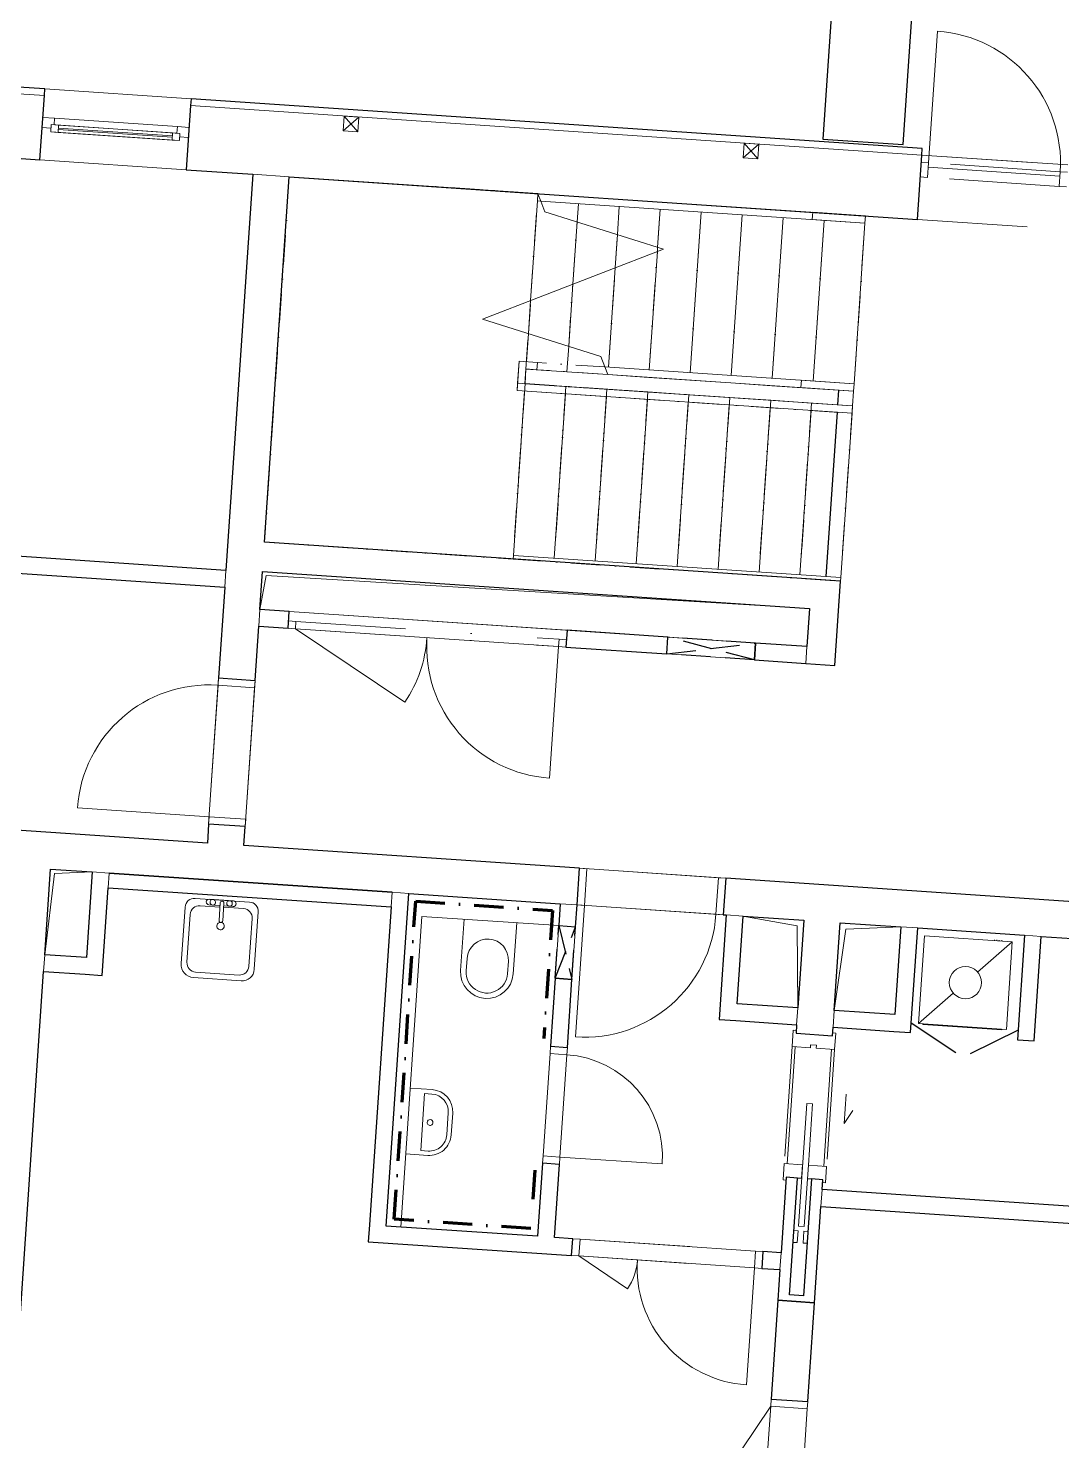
# Model space of a CAD drawing. Header units: millimetres. Extents: x 51291 to 245431, y -8645 to 72638.
# Drawn here: x 187696 to 194747, y 46532 to 56172 of the extents above; entities that cross this region are included whole.
import ezdxf

# ---------------------------------------------------------------- set-up
doc = ezdxf.new("R2010")
doc.units = ezdxf.units.MM
for name, pattern in [('HA_Dash_3mm-S1mm', [300, 200, -100]), ('HA_DashDot_2_2mm-S0_6mm', [1650, 750, -450, 0, -450]), ('HA_DashDot_4mm-S1mm', [400, 200, -100, 0, -100])]:
    doc.linetypes.add(name, pattern=pattern)
for name, color, linetype, lineweight in [('A-AREA-____-OTLN', 9, 'Continuous', 25), ('A-DETL-____-OTLN', 9, 'Continuous', 25), ('A-DETL-GENF-OTLN', 9, 'Continuous', 9), ('A-DOOR-____-MCUT', 9, 'Continuous', 9), ('A-DOOR-____-OTLN', 9, 'Continuous', 9), ('A-DOOR-FRAM-MCUT', 9, 'Continuous', 9), ('A-DOOR-FRAM-OTLN', 9, 'Continuous', 9), ('A-FLOR-____-OTLN', 9, 'Continuous', 9), ('A-FLOR-HRAL-MBND', 9, 'HA_DashDot_4mm-S1mm', 9), ('A-FLOR-HRAL-OTLN', 9, 'Continuous', 9), ('A-GENM-____-MCUT', 9, 'Continuous', 25), ('A-GENM-____-OTLN', 9, 'Continuous', 9), ('A-GLAZ-____-MCUT', 9, 'Continuous', 5), ('A-GLAZ-____-OTLN', 9, 'Continuous', 5), ('A-WALL-____-MCUT', 9, 'Continuous', 25), ('A-WALL-____-OTLN', 9, 'Continuous', 9), ('E-ELEC-FIXT-OTLN', 9, 'Continuous', 9), ('I-WALL-____-MCUT', 9, 'Continuous', 25), ('I-WALL-____-OTLN', 9, 'Continuous', 9), ('M-HVAC-DUCT-OTLN', 9, 'Continuous', 9), ('P-SANR-FIXT-OTLN', 9, 'Continuous', 9), ('S-STRS-____-MBND', 9, 'HA_DashDot_4mm-S1mm', 9), ('S-STRS-____-OTLN', 9, 'Continuous', 9)]:
    doc.layers.add(name, color=color, linetype=linetype, lineweight=lineweight)

# ---------------------------------------------------------------- blocks, each defined once
blk = doc.blocks.new('HA_DR_Single_Swing_Solid - In_BJ_900x2100_Vstupni-2124274-schema rezu D_140_5400')
at = {"layer": 'A-DOOR-____-MCUT', "linetype": 'HA_DashDot_2_2mm-S0_6mm'}
for p, q in [((-450, 125), (450, 125)), ((-450, -125), (450, -125))]:
    blk.add_line(p, q, dxfattribs=at)
at = {"layer": 'A-DOOR-____-OTLN'}
for p, q in [((-500, 125), (500, 125)), ((-500, -125), (500, -125))]:
    blk.add_line(p, q, dxfattribs=at)
at = {"layer": 'A-DOOR-____-OTLN', "lineweight": 5}
blk.add_line((450, -1025), (450, -125), dxfattribs=at)
blk.add_arc((450, -125), 900, 180, 270, dxfattribs=at)
at = {"layer": 'A-DOOR-FRAM-MCUT'}
for p, q in [((-450, 125), (-500, 125)), ((-450, -125), (-450, 125)), ((500, 125), (450, 125)), ((450, 125), (450, -125)), ((-500, -125), (-450, -125)), ((450, -125), (500, -125))]:
    blk.add_line(p, q, dxfattribs=at)
blk = doc.blocks.new('HA_DR_Single_Swing_Solid - In_BJ_900x2100_Vstupni-2124272-schema rezu D_140_5400')
at = {"layer": 'A-DOOR-____-MCUT', "linetype": 'HA_DashDot_2_2mm-S0_6mm'}
for p, q in [((-450, 125), (450, 125)), ((-450, -125), (450, -125))]:
    blk.add_line(p, q, dxfattribs=at)
at = {"layer": 'A-DOOR-____-OTLN', "lineweight": 5}
blk.add_line((450, 1025), (450, 125), dxfattribs=at)
at = {"layer": 'A-DOOR-____-OTLN'}
for p, q in [((-500, 125), (500, 125)), ((-500, -125), (500, -125))]:
    blk.add_line(p, q, dxfattribs=at)
at = {"layer": 'A-DOOR-____-OTLN', "lineweight": 5}
blk.add_arc((450, 125), 900, 90, 180, dxfattribs=at)
at = {"layer": 'A-DOOR-FRAM-MCUT'}
for p, q in [((-500, 125), (-450, 125)), ((-450, 125), (-450, -125)), ((450, 125), (500, 125)), ((450, -125), (450, 125)), ((-450, -125), (-500, -125)), ((500, -125), (450, -125))]:
    blk.add_line(p, q, dxfattribs=at)
blk = doc.blocks.new('HA_DR_Double_Swing_Solid - In_BJ_1200x2100_800-1670800-schema rezu D_140_5400')
at = {"layer": 'A-DOOR-____-MCUT', "linetype": 'HA_DashDot_2_2mm-S0_6mm'}
for p, q in [((-600, 57.5), (600, 57.5)), ((-600, -57.5), (600, -57.5))]:
    blk.add_line(p, q, dxfattribs=at)
at = {"layer": 'A-DOOR-____-OTLN', "lineweight": 5}
for p, q in [((-253.6, -257.5), (-600, -57.5)), ((600, -857.5), (600, -57.5))]:
    blk.add_line(p, q, dxfattribs=at)
for centre, radius, start, end in [((-600, -57.5), 400, 330, 0), ((600, -57.5), 800, 180, 270)]:
    blk.add_arc(centre, radius, start, end, dxfattribs=at)
at = {"layer": 'A-DOOR-FRAM-MCUT'}
for p, q in [((-600, 57.5), (-650, 57.5)), ((-600, -57.5), (-600, 57.5)), ((650, 57.5), (600, 57.5)), ((600, 57.5), (600, -57.5)), ((-650, -57.5), (-600, -57.5)), ((600, -57.5), (650, -57.5))]:
    blk.add_line(p, q, dxfattribs=at)
blk = doc.blocks.new('HA_DR_Single_Swing_Solid - In_BJ_700x2100-2124340-schema rezu D_140_5400')
at = {"layer": 'A-DOOR-____-MCUT', "linetype": 'HA_DashDot_2_2mm-S0_6mm'}
for p, q in [((-350, 57.5), (350, 57.5)), ((-350, -57.5), (350, -57.5))]:
    blk.add_line(p, q, dxfattribs=at)
at = {"layer": 'A-DOOR-____-OTLN', "lineweight": 5}
blk.add_line((350, 757.5), (350, 57.5), dxfattribs=at)
blk.add_arc((350, 57.5), 700, 90, 180, dxfattribs=at)
at = {"layer": 'A-DOOR-FRAM-MCUT'}
for p, q in [((-400, 57.5), (-350, 57.5)), ((-350, 57.5), (-350, -57.5)), ((350, 57.5), (400, 57.5)), ((350, -57.5), (350, 57.5)), ((-350, -57.5), (-400, -57.5)), ((400, -57.5), (350, -57.5))]:
    blk.add_line(p, q, dxfattribs=at)
blk = doc.blocks.new('HA_WD_SinglePanel - 1000x1500-1670803-schema rezu D_140_5400')
at = {"layer": 'A-GLAZ-____-MCUT'}
for p, q in [((-420, 70), (-500, 70)), ((-500, 0), (-440, 0)), ((-440, -25), (-440, 25)), ((-440, 25), (-390, 25)), ((-420, 25), (-420, 70)), ((-390, 25), (-390, -25)), ((390, 5), (-390, 5)), ((390, -25), (390, 25)), ((390, 25), (440, 25)), ((500, 70), (420, 70)), ((420, 70), (420, 25)), ((440, 25), (440, -25)), ((440, 0), (500, 0)), ((-390, -25), (-440, -25)), ((390, -5), (-390, -5)), ((440, -25), (390, -25))]:
    blk.add_line(p, q, dxfattribs=at)
at = {"layer": 'A-GLAZ-____-OTLN'}
for p, q in [((440, 25), (-440, 25)), ((-440, -25), (-440, 25)), ((420, 70), (-420, 70)), ((390, 25), (-390, 25)), ((440, 25), (440, -25)), ((-440, -25), (440, -25)), ((390, -25), (-390, -25))]:
    blk.add_line(p, q, dxfattribs=at)
blk = doc.blocks.new('Top Rail Type - Top Rail_Internal_-1408388-schema rezu D_140_5400')
at = {"layer": 'A-FLOR-HRAL-OTLN'}
for p, q in [((6780.7, 55452.3), (6780.7, 55502.3)), ((6780.7, 55502.3), (7140.7, 55502.3)), ((7140.7, 55452.3), (6780.7, 55452.3)), ((7140.7, 55502.3), (7140.7, 55452.3))]:
    blk.add_line(p, q, dxfattribs=at)
blk = doc.blocks.new('Top Rail Type - Top Rail_Internal_-V77-schema rezu D_140_5400')
at = {"layer": 'A-FLOR-HRAL-MBND'}
for p, q in [((4900.7, 55452.3), (4900.7, 55502.3)), ((4901.1, 55502.3), (4900.7, 55502.3)), ((4924.4, 55452.3), (4900.7, 55452.3))]:
    blk.add_line(p, q, dxfattribs=at)
at = {"layer": 'A-FLOR-HRAL-OTLN'}
for p, q in [((4901.1, 55502.3), (4924.4, 55452.3)), ((7140.7, 55502.3), (4901.1, 55502.3)), ((7140.7, 55452.3), (4924.4, 55452.3)), ((7140.7, 55452.3), (7140.7, 55502.3))]:
    blk.add_line(p, q, dxfattribs=at)
blk = doc.blocks.new('Top Rail Type - Top Rail_Internal_-1408404-schema rezu D_140_5400')
at = {"layer": 'A-FLOR-HRAL-OTLN'}
for p, q in [((6780.7, 54303.1), (6780.7, 54353.1)), ((6780.7, 54353.1), (7140.7, 54353.1)), ((7140.7, 54303.1), (6780.7, 54303.1)), ((7140.7, 54353.1), (7140.7, 54303.1))]:
    blk.add_line(p, q, dxfattribs=at)
blk = doc.blocks.new('Top Rail Type - Top Rail_Internal_-V78-schema rezu D_140_5400')
at = {"layer": 'A-FLOR-HRAL-MBND'}
for p, q in [((4850.3, 54353.1), (4850.3, 54152.3)), ((4975.3, 54353.1), (4850.3, 54353.1)), ((4900.3, 54303.1), (4900.3, 54202.3)), ((4975.3, 54303.1), (4900.3, 54303.1)), ((5437, 54353.1), (4975.3, 54353.1)), ((5460.3, 54303.1), (4975.3, 54303.1)), ((4900.3, 54202.3), (7140.7, 54202.3)), ((7140.7, 54202.3), (7140.7, 54152.3)), ((4850.3, 54152.3), (7140.7, 54152.3))]:
    blk.add_line(p, q, dxfattribs=at)
at = {"layer": 'A-FLOR-HRAL-OTLN'}
for p, q in [((5437, 54353.1), (5460.3, 54303.1)), ((7140.7, 54353.1), (5437, 54353.1)), ((7140.7, 54303.1), (5460.3, 54303.1)), ((7140.7, 54303.1), (7140.7, 54353.1))]:
    blk.add_line(p, q, dxfattribs=at)
blk = doc.blocks.new('HA_GM_Shaft_Rectangle - Default-2031605-schema rezu D_140_5400')
at = {"layer": 'A-DETL-GENF-OTLN'}
for p, q in [((26, -26), (3740, 0)), ((0, -260), (26, -26))]:
    blk.add_line(p, q, dxfattribs=at)
at = {"layer": 'A-GENM-____-OTLN'}
for p, q in [((0, -260), (0, 0)), ((0, 0), (3740, 0)), ((3740, 0), (3740, -260)), ((3740, -260), (0, -260))]:
    blk.add_line(p, q, dxfattribs=at)
blk = doc.blocks.new('HA_GM_Shaft_Rectangle - Default-2138933-schema rezu D_140_5400')
at = {"layer": 'A-DETL-GENF-OTLN'}
for p, q in [((28.5, -28.5), (285, 0)), ((0, -585), (28.5, -28.5))]:
    blk.add_line(p, q, dxfattribs=at)
at = {"layer": 'A-GENM-____-OTLN'}
for p, q in [((0, -585), (0, 0)), ((0, 0), (285, 0)), ((285, 0), (285, -585)), ((285, -585), (0, -585))]:
    blk.add_line(p, q, dxfattribs=at)
blk = doc.blocks.new('HA_GM_Shaft_Rectangle - Default-2138652-schema rezu D_140_5400')
at = {"layer": 'A-DETL-GENF-OTLN'}
for p, q in [((41.5, -41.5), (415, 0)), ((0, -600), (41.5, -41.5))]:
    blk.add_line(p, q, dxfattribs=at)
at = {"layer": 'A-GENM-____-OTLN'}
for p, q in [((0, -600), (0, 0)), ((0, 0), (415, 0)), ((415, 0), (415, -600)), ((415, -600), (0, -600))]:
    blk.add_line(p, q, dxfattribs=at)
blk = doc.blocks.new('HA_GM_Shaft_Rectangle - Default-2138654-schema rezu D_140_5400')
at = {"layer": 'A-DETL-GENF-OTLN'}
for p, q in [((0, 600), (41.5, 41.5)), ((41.5, 41.5), (415, 0))]:
    blk.add_line(p, q, dxfattribs=at)
at = {"layer": 'A-GENM-____-OTLN'}
for p, q in [((0, 600), (0, 0)), ((415, 600), (0, 600)), ((415, 0), (415, 600)), ((0, 0), (415, 0))]:
    blk.add_line(p, q, dxfattribs=at)
blk = doc.blocks.new('R_bathroom_washing_machine - 600x600x900-1448762-schema rezu D_140_5400')
at = {"layer": 'E-ELEC-FIXT-OTLN'}
for p, q in [((677.5, 596.6), (77.5, 596.6)), ((77.5, 596.6), (77.5, -3.4)), ((455.3, 374.4), (677.5, 596.6)), ((554.7, 601.6), (554.7, 596.6)), ((572.2, 601.6), (572.2, 596.6)), ((579.7, 601.6), (579.7, 601.6)), ((579.7, 601.6), (579.7, 601.6)), ((579.7, 601.6), (579.7, 601.6)), ((579.7, 601.6), (579.7, 601.6)), ((587.2, 596.6), (587.2, 601.6)), ((604.7, 596.6), (604.7, 601.6)), ((677.5, -3.4), (677.5, 596.6)), ((77.5, -3.4), (299.7, 218.9)), ((77.5, -3.4), (677.5, -3.4)), ((107.5, -3.4), (107.5, -8.4)), ((647.5, -8.4), (107.5, -8.4)), ((647.5, -8.4), (647.5, -3.4))]:
    blk.add_line(p, q, dxfattribs=at)
blk.add_circle((377.5, 296.6), 110, dxfattribs=at)
blk = doc.blocks.new('ABMV_WashBasin_Generic - 450x300-1494710-schema rezu D_140_5400')
at = {"layer": 'P-SANR-FIXT-OTLN'}
for p, q in [((200, 350), (50, 350)), ((50, 320), (200, 320)), ((-100, 200), (-100, 50)), ((-70, 150), (-70, 200)), ((320, 200), (320, 150)), ((350, 50), (350, 200)), ((320, 150), (-70, 150))]:
    blk.add_line(p, q, dxfattribs=at)
for centre, radius, start, end in [((50, 200), 150, 90, 180), ((50, 200), 120, 90, 180), ((200, 200), 150, 360, 90), ((200, 200), 120, 360, 90), ((125, 200), 20, 90, 270), ((125, 200), 20, 270, 90)]:
    blk.add_arc(centre, radius, start, end, dxfattribs=at)
blk = doc.blocks.new('ABMV_Toilet_WallHung - Default-1991236-schema rezu D_140_5400')
at = {"layer": 'P-SANR-FIXT-OTLN'}
for p, q in [((-55, 75), (-55, 424.6)), ((-16.3, 426.2), (-16.3, 340.3)), ((266.3, 340.3), (266.3, 426.2)), ((305, 75), (305, 424.6))]:
    blk.add_line(p, q, dxfattribs=at)
for centre, radius, start, end in [((125, 424.6), 180, 0, 180), ((125, 426.2), 141.3, 360, 180), ((125, 340.3), 141.3, 180, 360)]:
    blk.add_arc(centre, radius, start, end, dxfattribs=at)
blk = doc.blocks.new('Skříňka se dřezem_ pravoúhlá - 500 x 440mm-1452876-schema rezu D_140_5400')
at = {"layer": 'P-SANR-FIXT-OTLN'}
for p, q in [((-234.3, 116.6), (-234.3, -271)), ((-234.3, 116.6), (-234.3, -271)), ((202.2, 180.1), (-170.8, 180.1)), ((202.2, 180.1), (-170.8, 180.1)), ((3, 132.5), (-132.7, 132.5)), ((91.9, 180.1), (-73.2, 180.1)), ((-73.2, 142), (3, 142)), ((3, 160.7), (3, 40.4)), ((28.4, 160.7), (28.4, 40.4)), ((28.4, 142), (91.9, 142)), ((164.1, 132.5), (28.4, 132.5)), ((265.7, -275.5), (265.7, 116.6)), ((265.7, -275.5), (265.7, 116.6)), ((-196.2, 69), (-196.2, -258.3)), ((227.6, -258.3), (227.6, 69)), ((-145.4, -359.9), (181.3, -359.9)), ((-145.4, -359.9), (181.3, -359.9)), ((-132.7, -321.8), (164.1, -321.8))]:
    blk.add_line(p, q, dxfattribs=at)
for centre, radius, start, end in [((-170.8, 116.6), 63.5, 90, 180), ((-170.8, 116.6), 63.5, 90, 180), ((-132.7, 69), 63.5, 90, 180), ((-73.2, 161.1), 19, 90, 270), ((-47.8, 161.1), 19, 360, 180), ((-47.8, 161.1), 19, 180, 0), ((15.7, 160.7), 12.7, 360, 180), ((66.5, 161.1), 19, 360, 180), ((66.5, 161.1), 19, 180, 360), ((91.9, 161.1), 19, 270, 90), ((164.1, 69), 63.5, 0, 90), ((202.2, 116.6), 63.5, 0, 90), ((202.2, 116.6), 63.5, 360, 90), ((15.7, 3.2), 25.4, 360, 180), ((15.7, 3.2), 25.4, 180, 0), ((15.7, 40.4), 12.7, 180, 0), ((-145.4, -271), 88.9, 180, 270), ((-145.4, -271), 88.9, 180, 270), ((-132.7, -258.3), 63.5, 180, 270), ((164.1, -258.3), 63.5, 270, 0), ((181.3, -275.5), 84.4, 270, 0), ((181.3, -275.5), 84.4, 270, 0)]:
    blk.add_arc(centre, radius, start, end, dxfattribs=at)
blk = doc.blocks.new('HA_DR_Double_Swing_Solid - In_BJ_1600x2100_900-1670809-schema rezu D_140_5400')
at = {"layer": 'A-DOOR-____-MCUT', "linetype": 'HA_DashDot_2_2mm-S0_6mm'}
for p, q in [((-800, 125), (800, 125)), ((-800, -125), (800, -125))]:
    blk.add_line(p, q, dxfattribs=at)
at = {"layer": 'A-DOOR-____-OTLN', "lineweight": 5}
for p, q in [((-193.8, -475), (-800, -125)), ((800, -1025), (800, -125))]:
    blk.add_line(p, q, dxfattribs=at)
for centre, radius, start, end in [((-800, -125), 700, 330, 360), ((800, -125), 900, 180, 270)]:
    blk.add_arc(centre, radius, start, end, dxfattribs=at)
at = {"layer": 'A-DOOR-FRAM-MCUT'}
for p, q in [((-800, 125), (-850, 125)), ((-800, -125), (-800, 125)), ((850, 125), (800, 125)), ((800, 125), (800, -125)), ((-850, -125), (-800, -125)), ((800, -125), (850, -125))]:
    blk.add_line(p, q, dxfattribs=at)
blk = doc.blocks.new('HA_DR_Single_SlidingToPocket_Solid - In_BJ_800x2100-2105138-schema rezu D_140_5400')
at = {"layer": 'A-DOOR-____-MCUT', "lineweight": 5}
for p, q in [((100, 245), (7.6, 298.3)), ((100, 245), (-100, 245)), ((-20, 20), (400, 20)), ((-20, -18.6), (-20, 20)), ((492.5, 20), (820, 20)), ((820, 20), (820, -18.6)), ((820, -18.6), (-20, -18.6))]:
    blk.add_line(p, q, dxfattribs=at)
at = {"layer": 'A-DOOR-____-MCUT', "linetype": 'HA_DashDot_2_2mm-S0_6mm'}
for p, q in [((-400, 145), (400, 145)), ((-400, -145), (400, -145))]:
    blk.add_line(p, q, dxfattribs=at)
at = {"layer": 'A-DOOR-FRAM-MCUT'}
for p, q in [((-512.5, 145), (-400, 145)), ((-512.5, 125), (-512.5, 145)), ((-400, 145), (-400, 20)), ((400, 145), (512.5, 145)), ((400, 20), (400, 145)), ((512.5, 145), (512.5, 125)), ((-420, 20), (-420, -20)), ((-400, 20), (-420, 20)), ((492.5, 20), (400, 20)), ((492.5, 47.5), (492.5, 20)), ((852.5, 20), (852.5, 47.5)), ((932.5, 20), (852.5, 20)), ((932.5, 47.5), (932.5, 20)), ((-420, -20), (-400, -20)), ((-400, -20), (-400, -145)), ((400, -20), (492.5, -20)), ((400, -145), (400, -20)), ((492.5, -20), (492.5, -47.5)), ((852.5, -20), (932.5, -20)), ((852.5, -47.5), (852.5, -20)), ((932.5, -20), (932.5, -47.5)), ((-512.5, -145), (-512.5, -125)), ((-400, -145), (-512.5, -145)), ((512.5, -145), (400, -145)), ((512.5, -125), (512.5, -145))]:
    blk.add_line(p, q, dxfattribs=at)
blk = doc.blocks.new('HA_GM_Tiling_LineBased - Generic Tiles-2050444-schema rezu D_140_5400')
at = {"layer": 'A-GENM-____-OTLN', "linetype": 'HA_DashDot_4mm-S1mm', "lineweight": 80}
blk.add_line((50, -50), (450, -50), dxfattribs=at)
blk = doc.blocks.new('HA_GM_Tiling_LineBased - Generic Tiles-2050437-schema rezu D_140_5400')
at = {"layer": 'A-GENM-____-OTLN', "linetype": 'HA_DashDot_4mm-S1mm', "lineweight": 80}
blk.add_line((50, -50), (985, -50), dxfattribs=at)
blk = doc.blocks.new('HA_GM_Tiling_LineBased - Generic Tiles-2050436-schema rezu D_140_5400')
at = {"layer": 'A-GENM-____-OTLN', "linetype": 'HA_DashDot_4mm-S1mm', "lineweight": 80}
blk.add_line((50, -50), (2225, -50), dxfattribs=at)
blk = doc.blocks.new('HA_GM_Tiling_LineBased - Generic Tiles-2050445-schema rezu D_140_5400')
at = {"layer": 'A-GENM-____-OTLN', "linetype": 'HA_DashDot_4mm-S1mm', "lineweight": 80}
blk.add_line((50, -50), (925, -50), dxfattribs=at)
blk = doc.blocks.new('HA_DR_Single_Swing_Solid_ButtFrame - In_FAS_900x2350_Unik-2005942-schema rezu D_140_5400')
at = {"layer": 'A-DOOR-____-MCUT', "linetype": 'HA_DashDot_2_2mm-S0_6mm'}
for p, q in [((-450, -70), (450, -70)), ((-450, -170), (450, -170))]:
    blk.add_line(p, q, dxfattribs=at)
at = {"layer": 'A-DOOR-____-OTLN', "lineweight": 5}
blk.add_line((450, -1070), (450, -170), dxfattribs=at)
blk.add_arc((450, -170), 900, 180, 270, dxfattribs=at)
at = {"layer": 'A-DOOR-FRAM-MCUT'}
for p, q in [((-450, -70), (-500, -70)), ((-450, -170), (-450, -70)), ((500, -70), (450, -70)), ((450, -70), (450, -170)), ((-500, -170), (-450, -170)), ((450, -170), (500, -170))]:
    blk.add_line(p, q, dxfattribs=at)
at = {"layer": 'A-DOOR-FRAM-OTLN', "linetype": 'HA_DashDot_2_2mm-S0_6mm'}
for p, q in [((500, 220), (-500, 220)), ((500, -220), (-500, -220))]:
    blk.add_line(p, q, dxfattribs=at)
blk = doc.blocks.new('HA_DR_Double_Swing_Solid_wCasing - In_1800x2100_900-1873957-schema rezu D_140_5400')
at = {"layer": 'A-DOOR-____-MCUT', "linetype": 'HA_DashDot_2_2mm-S0_6mm'}
for p, q in [((-900, -7.5), (900, -7.5)), ((-900, -57.5), (900, -57.5))]:
    blk.add_line(p, q, dxfattribs=at)
at = {"layer": 'A-DOOR-____-OTLN', "lineweight": 5}
for p, q in [((-120.6, -507.5), (-900, -57.5)), ((900, -957.5), (900, -57.5))]:
    blk.add_line(p, q, dxfattribs=at)
for centre, start, end in [((-900, -57.5), 330, 360), ((900, -57.5), 180, 270)]:
    blk.add_arc(centre, 900, start, end, dxfattribs=at)
at = {"layer": 'A-DOOR-FRAM-MCUT'}
for p, q in [((-900, -7.5), (-950, -7.5)), ((-950, -57.5), (-900, -57.5)), ((-900, -57.5), (-900, -7.5)), ((950, -7.5), (900, -7.5)), ((900, -7.5), (900, -57.5)), ((900, -57.5), (950, -57.5))]:
    blk.add_line(p, q, dxfattribs=at)
blk = doc.blocks.new('HA_GM_Opening_Rectangle_WallBased - Default-2022477-schema rezu D_140_5400')
at = {"layer": 'A-GENM-____-MCUT', "linetype": 'HA_Dash_3mm-S1mm'}
for p, q in [((305, 57.5), (-55, -57.5)), ((-55, 57.5), (305, -57.5)), ((-55, 57.5), (-55, -57.5)), ((-55, 57.5), (305, 57.5)), ((305, 57.5), (305, -57.5)), ((-55, -57.5), (305, -57.5))]:
    blk.add_line(p, q, dxfattribs=at)
blk = doc.blocks.new('HA_GM_Opening_Rectangle_WallBased - Default-2069058-schema rezu D_140_5400')
at = {"layer": 'A-GENM-____-MCUT', "linetype": 'HA_Dash_3mm-S1mm'}
for p, q in [((425, 57.5), (-175, -57.5)), ((-175, 57.5), (425, -57.5)), ((-175, 57.5), (-175, -57.5)), ((-175, 57.5), (425, 57.5)), ((425, 57.5), (425, -57.5)), ((-175, -57.5), (425, -57.5))]:
    blk.add_line(p, q, dxfattribs=at)
blk = doc.blocks.new('185-01_OBJEKT B_Central_rvt-3-schema rezu D_140_5400')
at = {"layer": 'A-AREA-____-OTLN'}
for p, q in [((10694.8, 53601.2), (10701.6, 53701.3)), ((10615.3, 52429.3), (10691.4, 53551.3))]:
    blk.add_line(p, q, dxfattribs=at)
at = {"layer": 'A-DETL-____-OTLN'}
for p, q in [((11498.3, 49179.5), (11195.3, 49383)), ((11923.7, 49333.6), (11595.9, 49172.9))]:
    blk.add_line(p, q, dxfattribs=at)
at = {"layer": 'A-FLOR-____-OTLN'}
for p, q in [((6951.7, 55158.2), (8648.2, 55043.1)), ((12209, 55162.6), (11311.1, 55223.5)), ((10801.4, 53694.6), (10794.6, 53594.4)), ((10791.2, 53544.5), (10715, 52422.5)), ((8846.4, 52063.2), (6950.8, 52191.8))]:
    blk.add_line(p, q, dxfattribs=at)
at = {"layer": 'A-WALL-____-MCUT'}
for p, q in [((5283.4, 55757.9), (4036.3, 55842.6)), ((5280.4, 55713), (5283.4, 55757.9)), ((5250.6, 55274), (5280.4, 55713)), ((6278.1, 55645.3), (6248.3, 55206.3)), ((6281.1, 55690.2), (6278.1, 55645.3)), ((11269.7, 55351.6), (6281.1, 55690.2)), ((4003.5, 55358.7), (5250.6, 55274)), ((11266.6, 55306.8), (11269.7, 55351.6)), ((11236.8, 54867.8), (11266.6, 55306.8)), ((6248.3, 55206.3), (6702.3, 55175.5)), ((6951.7, 55158.6), (11236.8, 54867.8))]:
    blk.add_line(p, q, dxfattribs=at)
at = {"layer": 'A-WALL-____-MCUT', "lineweight": 9}
for p, q in [((5280.4, 55713), (4033.3, 55797.7)), ((4033.3, 55797.7), (5280.4, 55713)), ((11266.6, 55306.8), (6278.1, 55645.3)), ((6278.1, 55645.3), (11266.6, 55306.8)), ((6951.7, 55158.6), (6702.3, 55175.5)), ((6511, 52357), (6518.8, 52471.7)), ((6751.2, 52205.4), (6743.5, 52090.7)), ((10474.9, 51837.4), (10482.7, 51952.1)), ((5722, 50406), (5607.3, 50413.7)), ((5722, 50406), (5715.3, 50306.2)), ((7645.8, 50175.2), (7652.6, 50274.9)), ((7767.3, 50267.1), (7652.6, 50274.9)), ((8914.7, 50189.3), (8800, 50197.1)), ((10047.1, 50112.4), (9932.4, 50120.2)), ((11239.3, 50031.5), (11124.6, 50039.3)), ((12082.4, 49974.3), (11967.7, 49982.1)), ((5283.3, 49849.4), (5275.6, 49734.6)), ((10412.7, 49370.9), (10420.5, 49485.7)), ((10669.9, 49468.8), (10662.1, 49354)), ((10587, 48246.6), (10579.2, 48131.8)), ((10579.2, 48131.8), (10587, 48246.6)), ((10299.3, 47699.8), (10307.1, 47814.5)), ((10307.1, 47814.5), (10299.3, 47699.8))]:
    blk.add_line(p, q, dxfattribs=at)
at = {"layer": 'A-WALL-____-OTLN'}
for p, q in [((5283.4, 55757.9), (6281.1, 55690.2)), ((6248.3, 55206.3), (5250.6, 55274)), ((11266.6, 55306.8), (12264.3, 55239)), ((12209, 55162.6), (11311.1, 55223.5))]:
    blk.add_line(p, q, dxfattribs=at)
at = {"layer": 'I-WALL-____-MCUT'}
for p, q in [((6702.3, 55175.5), (6518.8, 52471.7)), ((6782.4, 52664.3), (6951.7, 55158.6)), ((6518.8, 52471.7), (3635.4, 52667.4)), ((10513.8, 52411.1), (6782.4, 52664.3)), ((3742.3, 52544.9), (6511, 52357)), ((6751.2, 52205.4), (6768.9, 52464.8)), ((6768.9, 52464.8), (10500.3, 52211.5)), ((6511, 52357), (6469, 51738.4)), ((10713.4, 52397.5), (10513.8, 52411.1)), ((10674.4, 51823.9), (10713.4, 52397.5)), ((6950.8, 52191.8), (6751.2, 52205.4)), ((6943, 52077.1), (6950.8, 52191.8)), ((10500.3, 52211.5), (10482.7, 51952.1)), ((6718.4, 51721.5), (6743.5, 52090.7)), ((6743.5, 52090.7), (6943, 52077.1)), ((8846.4, 52063.2), (8838.6, 51948.5)), ((9534.8, 52016.5), (8846.4, 52063.2)), ((9527.1, 51901.7), (9534.8, 52016.5)), ((10133.5, 51975.8), (10125.7, 51861.1)), ((10482.7, 51952.1), (10133.5, 51975.8)), ((8838.6, 51948.5), (9527.1, 51901.7)), ((10125.7, 51861.1), (10474.9, 51837.4)), ((10474.9, 51837.4), (10674.4, 51823.9)), ((6469, 51738.4), (6718.4, 51721.5)), ((6401.3, 50740.7), (6392.5, 50611)), ((6650.7, 50723.8), (6401.3, 50740.7)), ((6641.9, 50594.1), (6650.7, 50723.8)), ((6392.5, 50611), (5090.5, 50699.4)), ((8931.6, 50438.7), (6641.9, 50594.1)), ((5283.3, 49849.4), (5323, 50433)), ((5323, 50433), (5607.3, 50413.7)), ((8914.7, 50189.3), (8931.6, 50438.7)), ((5607.3, 50413.7), (5567.7, 49830.1)), ((5722, 50406), (7652.6, 50274.9)), ((7652.6, 50274.9), (5722, 50406)), ((9929.3, 50371), (9912.4, 50121.6)), ((18559.5, 49785.2), (9929.3, 50371)), ((5674.6, 49707.6), (5715.3, 50306.2)), ((5715.3, 50306.2), (7645.8, 50175.2)), ((7613.3, 47997.4), (7767.3, 50267.1)), ((7767.3, 50267.1), (8800, 50197.1)), ((7645.8, 50175.2), (7498.5, 48005.1)), ((8800, 50197.1), (8789.8, 50047.4)), ((8904.5, 50039.6), (8914.7, 50189.3)), ((8789.8, 50047.4), (8904.5, 50039.6)), ((9932.4, 50120.2), (9883.9, 49406.8)), ((9912.4, 50121.6), (9932.4, 50120.2)), ((10006.5, 49513.8), (10047.1, 50112.4)), ((10047.1, 50112.4), (10461.1, 50084.3)), ((10461.1, 50084.3), (10420.5, 49485.7)), ((10669.9, 49468.8), (10710.6, 50067.4)), ((10710.6, 50067.4), (11124.6, 50039.3)), ((11124.6, 50039.3), (11084, 49440.7)), ((11190.9, 49318.1), (11239.3, 50031.5)), ((11239.3, 50031.5), (11967.7, 49982.1)), ((11967.7, 49982.1), (11919.3, 49268.7)), ((12034, 49260.9), (12082.4, 49974.3)), ((12082.4, 49974.3), (13858.3, 49853.7)), ((5567.7, 49830.1), (5283.3, 49849.4)), ((4874.3, 43823.2), (5275.6, 49734.6)), ((5275.6, 49734.6), (5559.9, 49715.3)), ((5559.9, 49715.3), (5674.6, 49707.6)), ((8765.4, 49688.2), (8733.9, 49224.3)), ((8880.2, 49680.4), (8765.4, 49688.2)), ((8848.7, 49216.5), (8880.2, 49680.4)), ((10420.5, 49485.7), (10006.5, 49513.8)), ((11084, 49440.7), (10669.9, 49468.8)), ((9883.9, 49406.8), (9998.7, 49399.1)), ((9998.7, 49399.1), (10412.7, 49370.9)), ((10412.7, 49370.9), (10408.8, 49313.1)), ((10408.8, 49313.1), (10658.2, 49296.1)), ((10658.2, 49296.1), (10662.1, 49354)), ((10662.1, 49354), (11076.2, 49325.9)), ((11076.2, 49325.9), (11190.9, 49318.1)), ((11919.3, 49268.7), (12034, 49260.9)), ((8733.9, 49224.3), (8848.7, 49216.5)), ((8679.8, 48426.1), (8645.9, 47927.3)), ((8794.5, 48418.3), (8679.8, 48426.1)), ((8760.6, 47919.5), (8794.5, 48418.3)), ((10342.1, 48330.3), (10307.1, 47814.5)), ((10419.4, 48325.1), (10342.1, 48330.3)), ((10365.2, 47526.9), (10419.4, 48325.1)), ((10514.2, 48318.6), (10460, 47520.5)), ((10591.5, 48313.4), (10514.2, 48318.6)), ((10587, 48246.6), (10591.5, 48313.4)), ((12781.9, 48097.6), (10587, 48246.6)), ((10534.5, 47473.3), (10579.2, 48131.8)), ((10579.2, 48131.8), (12609.5, 47994)), ((7498.5, 48005.1), (7490.8, 47890.4)), ((8645.9, 47927.3), (7613.3, 47997.4)), ((8885.4, 47911), (8760.6, 47919.5)), ((7490.8, 47890.4), (8877.6, 47796.3)), ((8877.6, 47796.3), (8885.4, 47911)), ((10182.4, 47823), (10174.6, 47708.3)), ((10307.1, 47814.5), (10182.4, 47823)), ((10174.6, 47708.3), (10299.3, 47699.8)), ((10299.3, 47699.8), (10285.1, 47490.3)), ((10460, 47520.5), (10365.2, 47526.9)), ((10285.1, 47490.3), (10239.4, 46816.8)), ((10534.5, 47473.3), (10285.1, 47490.3)), ((10285.1, 47490.3), (10534.5, 47473.3)), ((10488.8, 46799.9), (10534.5, 47473.3)), ((10239.4, 46816.8), (10488.8, 46799.9))]:
    blk.add_line(p, q, dxfattribs=at)
at = {"layer": 'I-WALL-____-OTLN'}
for p, q in [((6950.8, 52191.8), (8846.4, 52063.2)), ((8788.8, 51951.8), (6992.9, 52073.7)), ((9534.8, 52016.5), (10133.5, 51975.8)), ((10125.7, 51861.1), (9527.1, 51901.7)), ((7856.9, 50110.7), (7713.1, 47990.6)), ((8789.8, 50047.4), (7856.9, 50110.7)), ((8765.4, 49688.2), (8789.8, 50047.4)), ((8904.5, 50039.6), (8880.2, 49680.4)), ((10348.4, 48422.6), (10402.5, 49220.8)), ((10652, 49203.8), (10597.8, 48405.7)), ((8935.2, 47907.6), (10132.5, 47826.4)), ((10124.7, 47711.6), (8927.5, 47792.9))]:
    blk.add_line(p, q, dxfattribs=at)
at = {"layer": 'M-HVAC-DUCT-OTLN', "lineweight": 5}
for p, q in [((7318.8, 55472.3), (7325.5, 55572)), ((7425.3, 55565.3), (7318.8, 55472.3)), ((7418.5, 55465.5), (7325.5, 55572)), ((7325.5, 55572), (7425.3, 55565.3)), ((7425.3, 55565.3), (7418.5, 55465.5)), ((7418.5, 55465.5), (7318.8, 55472.3)), ((10047.5, 55287.1), (10054.3, 55386.8)), ((10154, 55380.1), (10047.5, 55287.1)), ((10147.3, 55280.3), (10054.3, 55386.8)), ((10054.3, 55386.8), (10154, 55380.1)), ((10154, 55380.1), (10147.3, 55280.3)), ((10147.3, 55280.3), (10047.5, 55287.1))]:
    blk.add_line(p, q, dxfattribs=at)
at = {"layer": 'S-STRS-____-MBND'}
for p, q in [((6951.7, 55158.6), (6782.4, 52664.3)), ((8647.8, 55043.5), (6951.7, 55158.6)), ((8598.3, 54314.6), (8647.8, 55043.5)), ((8598.3, 54314.6), (8647.8, 55043.5)), ((8648, 55043.5), (8647.8, 55043.5)), ((8886.5, 54425.9), (8915.3, 54850.5)), ((8886.5, 54425.9), (8915.3, 54850.5)), ((9174.7, 54537.2), (9190.1, 54763.7)), ((9174.7, 54537.2), (9190.1, 54763.7)), ((9462.9, 54648.5), (9464.8, 54676.8)), ((9462.9, 54648.5), (9464.8, 54676.8)), ((8566.5, 53846.2), (8582.9, 54088.1)), ((8566.5, 53846.2), (8582.9, 54088.1)), ((8845.9, 53827.3), (8857.7, 54001.3)), ((8845.9, 53827.3), (8857.7, 54001.3)), ((8559.8, 53746.5), (8566.5, 53846.2)), ((9125, 53808.3), (8566.5, 53846.2)), ((8559.8, 53746.5), (8478.5, 52549.2)), ((8559.8, 53746.5), (8478.5, 52549.2)), ((8559.8, 53746.5), (10794.6, 53594.8)), ((8839.1, 53727.5), (8757.9, 52530.3)), ((8839.1, 53727.5), (8757.9, 52530.3)), ((9118.5, 53708.5), (9037.2, 52511.3)), ((9118.5, 53708.5), (9037.2, 52511.3)), ((9397.8, 53689.6), (9316.6, 52492.3)), ((9397.8, 53689.6), (9316.6, 52492.3)), ((9677.2, 53670.6), (9595.9, 52473.4)), ((9677.2, 53670.6), (9595.9, 52473.4)), ((9956.5, 53651.7), (9875.3, 52454.4)), ((9956.5, 53651.7), (9875.3, 52454.4)), ((10235.9, 53632.7), (10154.6, 52435.5)), ((10235.9, 53632.7), (10154.6, 52435.5)), ((10515.3, 53613.7), (10434, 52416.5)), ((10515.3, 53613.7), (10434, 52416.5)), ((10794.6, 53594.8), (10713.4, 52397.5)), ((6782.4, 52664.3), (8478.5, 52549.2)), ((8478.5, 52549.2), (10713.4, 52397.5))]:
    blk.add_line(p, q, dxfattribs=at)
at = {"layer": 'S-STRS-____-MBND', "linetype": 'Continuous', "lineweight": 5}
for p, q in [((8668, 54991.6), (8695.7, 54920)), ((8695.7, 54920), (9504.1, 54664.4)), ((9504.1, 54664.4), (8268.9, 54187.4)), ((8268.9, 54187.4), (9077.3, 53931.8)), ((9077.3, 53931.8), (9105, 53860.2))]:
    blk.add_line(p, q, dxfattribs=at)
at = {"layer": 'S-STRS-____-OTLN', "linetype": 'HA_DashDot_4mm-S1mm'}
for p, q in [((8915.3, 54850.5), (8923.7, 54974.2)), ((9190.1, 54763.7), (9203.1, 54955.3)), ((9464.8, 54676.8), (9482.4, 54936.3)), ((9687.4, 53820.7), (9761.8, 54917.4)), ((9966.7, 53801.7), (10041.2, 54898.4)), ((10246.1, 53782.8), (10320.5, 54879.4)), ((10525.4, 53763.8), (10599.9, 54860.5)), ((10804.8, 53744.8), (10879.2, 54841.5)), ((9408, 53839.6), (9462.9, 54648.5)), ((9128.7, 53858.6), (9174.7, 54537.2)), ((8857.7, 54001.3), (8886.5, 54425.9)), ((8582.9, 54088.1), (8598.3, 54314.6))]:
    blk.add_line(p, q, dxfattribs=at)
at = {"layer": 'S-STRS-____-OTLN'}
for p, q in [((8915.3, 54850.5), (8923.7, 54974.2)), ((9190.1, 54763.7), (9203.1, 54955.3)), ((9464.8, 54676.8), (9482.4, 54936.3)), ((9687.4, 53820.7), (9761.8, 54917.4)), ((9966.7, 53801.7), (10041.2, 54898.4)), ((10246.1, 53782.8), (10320.5, 54879.4)), ((10525.4, 53763.8), (10599.9, 54860.5)), ((10804.8, 53744.8), (10879.2, 54841.5)), ((9408, 53839.6), (9462.9, 54648.5)), ((9128.7, 53858.6), (9174.7, 54537.2)), ((8857.7, 54001.3), (8886.5, 54425.9)), ((8582.9, 54088.1), (8598.3, 54314.6)), ((9125.2, 53808.3), (9125, 53808.3)), ((9404.6, 53789.4), (9125.2, 53808.3)), ((9684, 53770.4), (9404.6, 53789.4)), ((9963.3, 53751.4), (9684, 53770.4)), ((10242.7, 53732.5), (9963.3, 53751.4)), ((10522, 53713.5), (10242.7, 53732.5)), ((10801.4, 53694.6), (10522, 53713.5))]:
    blk.add_line(p, q, dxfattribs=at)
at = {"layer": 'A-DOOR-____-OTLN', "color": 250, "lineweight": 9}
for name, p, rotation in [('HA_DR_Single_Swing_Solid_ButtFrame - In_FAS_900x2350_Unik-2005942-schema rezu D_140_5400', (11750.6, 55053.4), 176.1172724189429), ('HA_DR_Double_Swing_Solid_wCasing - In_1800x2100_900-1873957-schema rezu D_140_5400', (7894.7, 52070.1), 356.1172724189428), ('HA_DR_Single_Swing_Solid - In_BJ_900x2100_Vstupni-2124274-schema rezu D_140_5400', (6559.8, 51231.1), 266.1172724189429), ('HA_DR_Single_Swing_Solid - In_BJ_900x2100_Vstupni-2124272-schema rezu D_140_5400', (9422, 50280.1), 176.1172724189429), ('HA_DR_Single_SlidingToPocket_Solid - In_BJ_800x2100-2105138-schema rezu D_140_5400', (10500.2, 48813.2), 266.1172724189429), ('HA_DR_Single_Swing_Solid - In_BJ_700x2100-2124340-schema rezu D_140_5400', (8764.2, 48821.3), 266.1172724189429), ('HA_DR_Double_Swing_Solid - In_BJ_1200x2100_800-1670800-schema rezu D_140_5400', (9530, 47809.6), 356.1172724189428), ('HA_DR_Double_Swing_Solid - In_BJ_1600x2100_900-1670809-schema rezu D_140_5400', (10306.5, 45960.3), 266.1172724189429)]:
    blk.add_blockref(name, p, dxfattribs=dict(at, rotation=rotation))
at = {"layer": 'A-FLOR-HRAL-OTLN', "color": 250, "lineweight": 9, "rotation": 356.1172724189431}
for name in ['Top Rail Type - Top Rail_Internal_-V77-schema rezu D_140_5400', 'Top Rail Type - Top Rail_Internal_-1408388-schema rezu D_140_5400', 'Top Rail Type - Top Rail_Internal_-V78-schema rezu D_140_5400', 'Top Rail Type - Top Rail_Internal_-1408404-schema rezu D_140_5400']:
    blk.add_blockref(name, (0, 0), dxfattribs=at)
at = {"layer": 'A-GENM-____-OTLN', "color": 250, "lineweight": 9}
for name, p, rotation in [('HA_GM_Shaft_Rectangle - Default-2031605-schema rezu D_140_5400', (6768.9, 52464.8), 356.1172724189424), ('HA_GM_Opening_Rectangle_WallBased - Default-2069058-schema rezu D_140_5400', (9955, 51930.3), 176.1172724189429), ('HA_GM_Shaft_Rectangle - Default-2138933-schema rezu D_140_5400', (5323, 50433), 356.1172724189424), ('HA_GM_Tiling_LineBased - Generic Tiles-2050436-schema rezu D_140_5400', (7613.3, 47997.4), 86.11727241894303), ('HA_GM_Tiling_LineBased - Generic Tiles-2050437-schema rezu D_140_5400', (7767.3, 50267.1), 356.1172724189431), ('HA_GM_Tiling_LineBased - Generic Tiles-2050445-schema rezu D_140_5400', (8800, 50197.1), 266.117272418943), ('HA_GM_Opening_Rectangle_WallBased - Default-2022477-schema rezu D_140_5400', (8826.5, 49739.2), 86.11727241894292), ('HA_GM_Shaft_Rectangle - Default-2138654-schema rezu D_140_5400', (10461.1, 50084.3), 176.1172724189435), ('HA_GM_Shaft_Rectangle - Default-2138652-schema rezu D_140_5400', (10710.6, 50067.4), 356.1172724189424), ('HA_GM_Tiling_LineBased - Generic Tiles-2050444-schema rezu D_140_5400', (8679.8, 48426.1), 266.117272418943), ('HA_GM_Tiling_LineBased - Generic Tiles-2050437-schema rezu D_140_5400', (8645.9, 47927.3), 176.1172724189432)]:
    blk.add_blockref(name, p, dxfattribs=dict(at, rotation=rotation))
at = {"layer": 'A-GLAZ-____-OTLN', "color": 250, "lineweight": 9, "rotation": 356.1172724189428}
blk.add_blockref('HA_WD_SinglePanel - 1000x1500-1670803-schema rezu D_140_5400', (5764.3, 55459.7), dxfattribs=at)
at = {"layer": 'E-ELEC-FIXT-OTLN', "color": 250, "lineweight": 9, "rotation": 356.1172724189438}
blk.add_blockref('R_bathroom_washing_machine - 600x600x900-1448762-schema rezu D_140_5400', (11168.1, 49388.2), dxfattribs=at)
at = {"layer": 'P-SANR-FIXT-OTLN', "color": 250, "lineweight": 9}
for name, p, rotation in [('Skříňka se dřezem_ pravoúhlá - 500 x 440mm-1452876-schema rezu D_140_5400', (6466.5, 50042.5), 356.1172724189438), ('ABMV_Toilet_WallHung - Default-1991236-schema rezu D_140_5400', (8453.2, 50145.4), 176.1172724189426), ('ABMV_WashBasin_Generic - 450x300-1494710-schema rezu D_140_5400', (7720.7, 48842), 266.117272418943)]:
    blk.add_blockref(name, p, dxfattribs=dict(at, rotation=rotation))
blk = doc.blocks.new('HA_GM_Shaft_Rectangle - Default-2321896-schema rezu D_140_5400')
at = {"layer": 'A-DETL-GENF-OTLN'}
for p, q in [((26, -26), (3740, 0)), ((0, -260), (26, -26))]:
    blk.add_line(p, q, dxfattribs=at)
at = {"layer": 'A-GENM-____-OTLN'}
blk.add_line((2100, -260), (200, -260), dxfattribs=at)
blk = doc.blocks.new('Top Rail Type - Top Rail_Internal_-1408601-schema rezu D_140_5400')
at = {"layer": 'A-FLOR-HRAL-OTLN'}
for p, q in [((8644.4, 54993.2), (8647.7, 55043.1)), ((8668, 54991.6), (8644.4, 54993.2))]:
    blk.add_line(p, q, dxfattribs=at)
blk = doc.blocks.new('Top Rail Type - Top Rail_Internal_-V73-schema rezu D_140_5400')
at = {"layer": 'A-FLOR-HRAL-OTLN'}
for p, q in [((8644.4, 54993.2), (8647.7, 55043.1)), ((8668, 54991.6), (8644.4, 54993.2))]:
    blk.add_line(p, q, dxfattribs=at)
blk = doc.blocks.new('Top Rail Type - Top Rail_Internal_-1408617-schema rezu D_140_5400')
at = {"layer": 'A-FLOR-HRAL-OTLN'}
for p, q in [((8511.2, 53775.2), (8519.6, 53899.9)), ((8519.6, 53899.9), (8644.4, 53891.5)), ((8644.4, 53891.5), (8641, 53841.6)), ((8566.1, 53846.7), (8561.1, 53771.8)), ((8641, 53841.6), (8566.1, 53846.7)), ((8509.4, 53749.5), (8506, 53699.6)), ((8506, 53699.6), (8509.4, 53749.5)), ((10791.2, 53544.5), (8506, 53699.6)), ((8509.4, 53749.5), (8511.2, 53775.2)), ((8509.4, 53749.5), (10794.6, 53594.4)), ((8561.1, 53771.8), (8559.3, 53746.1)), ((10794.6, 53594.4), (10791.2, 53544.5))]:
    blk.add_line(p, q, dxfattribs=at)
blk = doc.blocks.new('Top Rail Type - Top Rail_Internal_-V74-schema rezu D_140_5400')
at = {"layer": 'A-FLOR-HRAL-OTLN'}
for p, q in [((8519.6, 53899.9), (8509.4, 53749.5)), ((8644.4, 53891.5), (8519.6, 53899.9)), ((8566.1, 53846.7), (8559.3, 53746.1)), ((8641, 53841.6), (8566.1, 53846.7)), ((8506, 53699.6), (10791.2, 53544.5)), ((8559.3, 53746.1), (10794.6, 53594.4)), ((10794.6, 53594.4), (10791.2, 53544.5))]:
    blk.add_line(p, q, dxfattribs=at)
blk = doc.blocks.new('Top Rail Type - Top Rail_Internal_-2229680-schema rezu D_140_5400')
at = {"layer": 'A-FLOR-HRAL-OTLN'}
for p, q in [((8478.5, 52549.2), (8480.2, 52574.2)), ((8480.2, 52574.2), (10715, 52422.5)), ((10715, 52422.5), (10713.3, 52397.5))]:
    blk.add_line(p, q, dxfattribs=at)
blk = doc.blocks.new('Top Rail Type - Top Rail_Internal_-V88-schema rezu D_140_5400')
at = {"layer": 'A-FLOR-HRAL-OTLN'}
for p, q in [((8480.2, 52574.2), (8478.5, 52549.2)), ((8480.2, 52574.2), (10715, 52422.5)), ((10715, 52422.5), (10713.3, 52397.5))]:
    blk.add_line(p, q, dxfattribs=at)

msp = doc.modelspace()

# ---------------------------------------------------------------- linework, layer by layer
at = {"layer": 'A-WALL-____-MCUT'}
for p, q in [((193426, 59972.1), (193116.7, 55415.3)), ((193665.5, 55378), (193974.9, 59936.7)), ((193116.7, 55415.3), (193665.5, 55378))]:
    msp.add_line(p, q, dxfattribs=at)
at = {"layer": 'S-STRS-____-OTLN'}
for p, q in [((191123.7, 54314.6), (191169.8, 54993.2)), ((191411.9, 54425.9), (191440.7, 54850.5)), ((191700.1, 54537.2), (191715.5, 54763.7)), ((191988.3, 54648.5), (191990.2, 54676.8)), ((191095.3, 53896.5), (191108.3, 54088.1)), ((191371.3, 53827.3), (191383.1, 54001.3)), ((191085.2, 53746.5), (191091.9, 53846.2)), ((191371.3, 53827.3), (191091.9, 53846.2)), ((191650.6, 53808.3), (191371.3, 53827.3)), ((191081.7, 53696.2), (191005.6, 52574.2)), ((191085.2, 53746.5), (191364.5, 53727.5)), ((191364.5, 53727.5), (191643.9, 53708.5)), ((191643.9, 53708.5), (191923.2, 53689.6)), ((191361.1, 53677.2), (191285, 52555.2)), ((191640.5, 53658.3), (191564.3, 52536.2)), ((191919.8, 53639.3), (191843.7, 52517.3)), ((191923.2, 53689.6), (192202.6, 53670.6)), ((192199.2, 53620.3), (192123, 52498.3)), ((192202.6, 53670.6), (192481.9, 53651.7)), ((192478.5, 53601.4), (192402.4, 52479.4)), ((192481.9, 53651.7), (192761.3, 53632.7)), ((192761.3, 53632.7), (193040.7, 53613.7)), ((193040.7, 53613.7), (193320, 53594.8)), ((192757.9, 53582.4), (192681.7, 52460.4)), ((193037.2, 53563.5), (192961.1, 52441.4)), ((193316.6, 53544.5), (193240.5, 52422.5))]:
    msp.add_line(p, q, dxfattribs=at)
at = {"layer": 'S-STRS-____-OTLN', "linetype": 'HA_DashDot_4mm-S1mm'}
for p, q in [((191123.7, 54314.6), (191169.8, 54993.2)), ((191411.9, 54425.9), (191440.7, 54850.5)), ((191700.1, 54537.2), (191715.5, 54763.7)), ((191988.3, 54648.5), (191990.2, 54676.8)), ((191095.3, 53896.5), (191108.3, 54088.1)), ((191371.3, 53827.3), (191383.1, 54001.3)), ((191081.7, 53696.2), (191005.6, 52574.2)), ((191361.1, 53677.2), (191285, 52555.2)), ((191640.5, 53658.3), (191564.3, 52536.2)), ((191919.8, 53639.3), (191843.7, 52517.3)), ((192199.2, 53620.3), (192123, 52498.3)), ((192478.5, 53601.4), (192402.4, 52479.4)), ((192757.9, 53582.4), (192681.7, 52460.4)), ((193037.2, 53563.5), (192961.1, 52441.4))]:
    msp.add_line(p, q, dxfattribs=at)

# ---------------------------------------------------------------- block references
at = {"lineweight": 5}
msp.add_blockref('185-01_OBJEKT B_Central_rvt-3-schema rezu D_140_5400', (182525.4, 0), dxfattribs=at)
at = {"layer": 'A-FLOR-HRAL-OTLN'}
for name in ['Top Rail Type - Top Rail_Internal_-1408601-schema rezu D_140_5400', 'Top Rail Type - Top Rail_Internal_-V73-schema rezu D_140_5400', 'Top Rail Type - Top Rail_Internal_-1408617-schema rezu D_140_5400', 'Top Rail Type - Top Rail_Internal_-V74-schema rezu D_140_5400', 'Top Rail Type - Top Rail_Internal_-2229680-schema rezu D_140_5400', 'Top Rail Type - Top Rail_Internal_-V88-schema rezu D_140_5400']:
    msp.add_blockref(name, (182525.4, 0), dxfattribs=at)
at = {"layer": 'A-GENM-____-OTLN', "lineweight": 5, "rotation": 356.1172724189428}
msp.add_blockref('HA_GM_Shaft_Rectangle - Default-2321896-schema rezu D_140_5400', (189294.3, 52464.8), dxfattribs=at)

doc.saveas('drawing.dxf')
